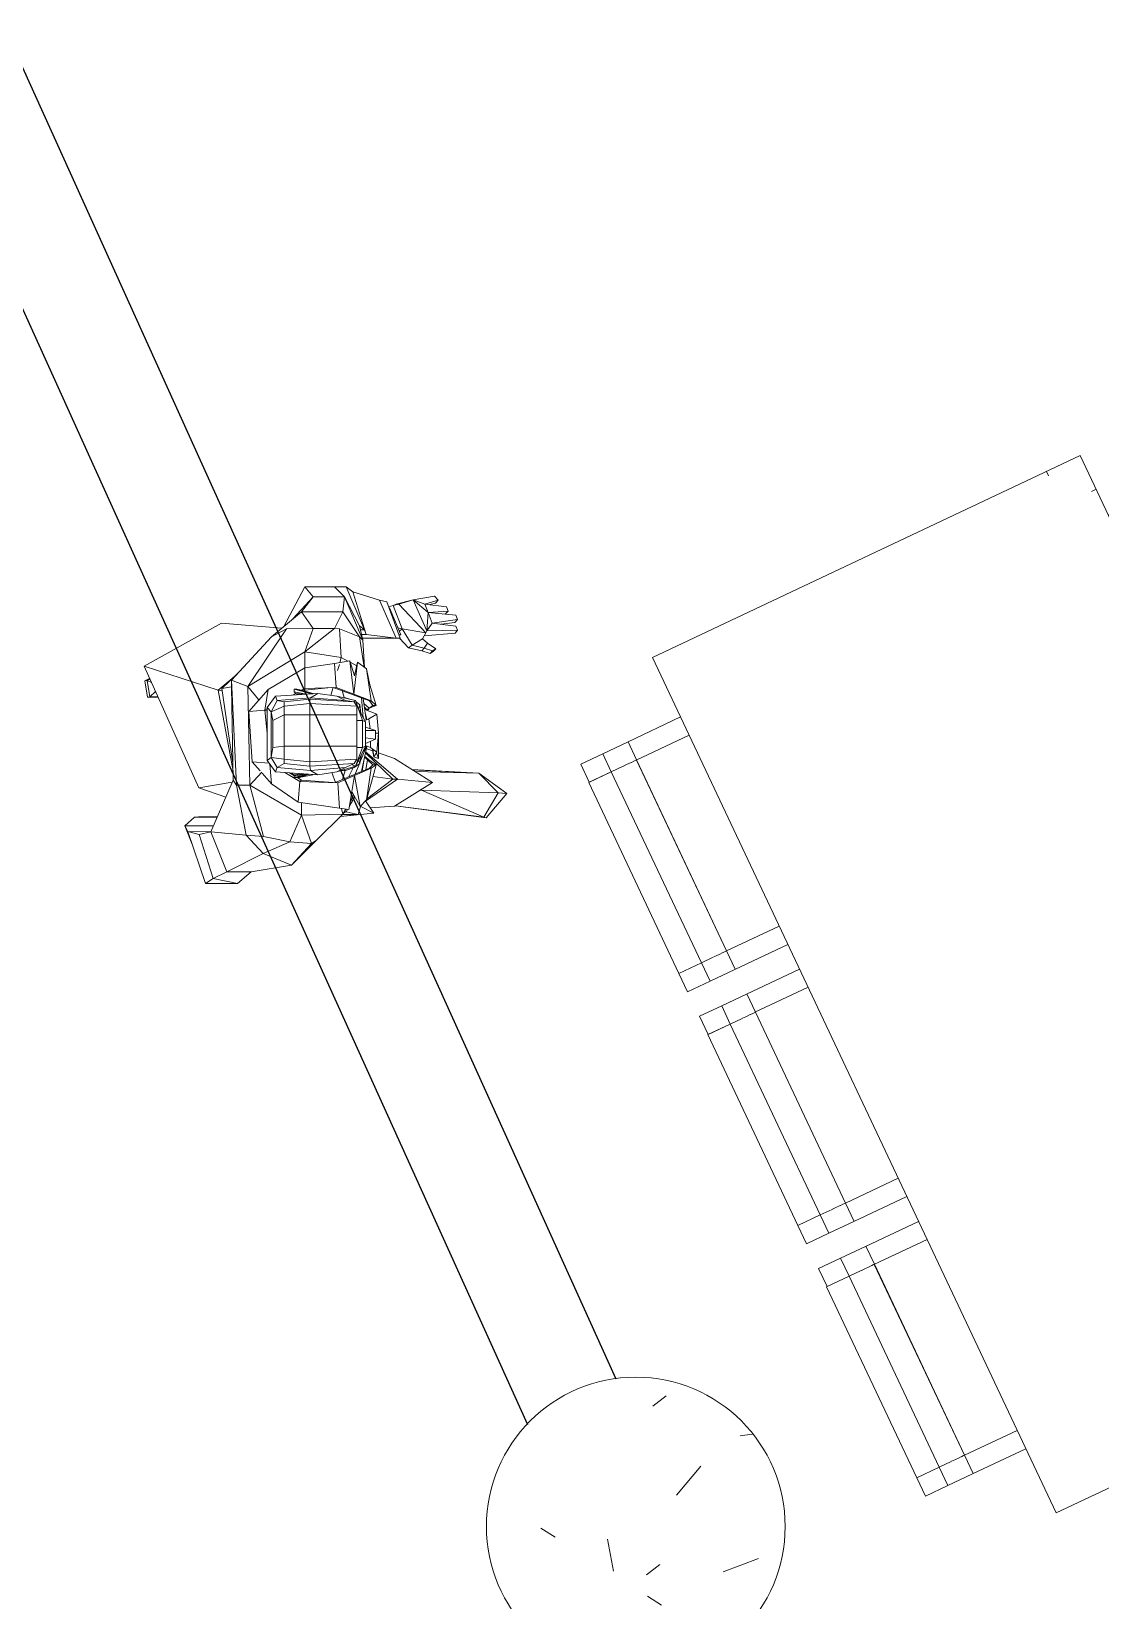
# Model space of a CAD drawing. Header units: metres. Extents: x -217 to -108, y -304 to -188.
# Drawn here: x -146.118 to -143.97, y -253.895 to -250.743 of the extents above; entities that cross this region are included whole.
import ezdxf

# ---------------------------------------------------------------- set-up
doc = ezdxf.new("R2010")
doc.units = ezdxf.units.M
for name, color, linetype, lineweight in [('A-FLOR', 192, 'Continuous', 9), ('A-WALL', 113, 'Continuous', 9), ('G-IMPT', 8, 'Continuous', 9), ('I-FURN', 30, 'Continuous', 9), ('L-SITE', 91, 'Continuous', 9), ('S-COLS', 52, 'Continuous', 9)]:
    doc.layers.add(name, color=color, linetype=linetype, lineweight=lineweight)

# ---------------------------------------------------------------- blocks, each defined once
blk = doc.blocks.new('dining_table_and_chairs_5978 - dining_table_and_chairs_5978-V7-Nivel 3')
at = {"layer": 'I-FURN'}
for p, q in [((0.1324, 0.6342), (0.1324, 0.6832)), ((0.1324, 0.6832), (0.1726, 0.6832)), ((0.1726, 0.6342), (0.1726, 0.6842)), ((0.1726, 0.6842), (0.5966, 0.6842)), ((0.1726, 0.6832), (0.1726, 0.6342)), ((0.5966, 0.6842), (0.5966, 0.6342)), ((0.5966, 0.6342), (0.5966, 0.6842)), ((0.5966, 0.6842), (0.6374, 0.6842)), ((0.5966, 0.6342), (0.5966, 0.6842)), ((0.5966, 0.6842), (0.6374, 0.6842)), ((0.6374, 0.6842), (0.6374, 0.6342)), ((0.6374, 0.6842), (0.6374, 0.6342)), ((0.6924, 0.6342), (0.6924, 0.6832)), ((0.6924, 0.6832), (0.7326, 0.6832)), ((0.7326, 0.6342), (0.7326, 0.6842)), ((0.7326, 0.6842), (1.1566, 0.6842)), ((0.7326, 0.6832), (0.7326, 0.6342)), ((1.1566, 0.6842), (1.1566, 0.6342)), ((1.1566, 0.6342), (1.1566, 0.6842)), ((1.1566, 0.6842), (1.1974, 0.6842)), ((1.1566, 0.6342), (1.1566, 0.6842)), ((1.1566, 0.6842), (1.1974, 0.6842)), ((1.1974, 0.6842), (1.1974, 0.6342)), ((1.1974, 0.6842), (1.1974, 0.6342)), ((1.2524, 0.6342), (1.2524, 0.6832)), ((1.2524, 0.6832), (1.2926, 0.6832)), ((1.2926, 0.6342), (1.2926, 0.6842)), ((1.2926, 0.6842), (1.7166, 0.6842)), ((1.2926, 0.6832), (1.2926, 0.6342)), ((1.7166, 0.6842), (1.7166, 0.6342)), ((1.7166, 0.6342), (1.7166, 0.6842)), ((1.7166, 0.6842), (1.7574, 0.6842)), ((1.7166, 0.6342), (1.7166, 0.6842)), ((1.7166, 0.6842), (1.7574, 0.6842)), ((1.7574, 0.6842), (1.7574, 0.6342)), ((1.7574, 0.6842), (1.7574, 0.6342)), ((0.1324, 0.5791), (0.1324, 0.6342)), ((0.1324, 0.6342), (0.1726, 0.6342)), ((0.1726, 0.6079), (0.1726, 0.6342)), ((0.1726, 0.6342), (0.5966, 0.6342)), ((0.5966, 0.6342), (0.5966, 0.6079)), ((0.5966, 0.6342), (0.6374, 0.6342)), ((0.5966, 0.6342), (0.6374, 0.6342)), ((0.6374, 0.6342), (0.6374, 0.5791)), ((0.6374, 0.6342), (0.6374, 0.5791)), ((0.6924, 0.5791), (0.6924, 0.6342)), ((0.6924, 0.6342), (0.7326, 0.6342)), ((0.7326, 0.6079), (0.7326, 0.6342)), ((0.7326, 0.6342), (1.1566, 0.6342)), ((1.1566, 0.6342), (1.1566, 0.6079)), ((1.1566, 0.6342), (1.1974, 0.6342)), ((1.1566, 0.6342), (1.1974, 0.6342)), ((1.1974, 0.6342), (1.1974, 0.5791)), ((1.1974, 0.6342), (1.1974, 0.5791)), ((1.2524, 0.5791), (1.2524, 0.6342)), ((1.2524, 0.6342), (1.2926, 0.6342)), ((1.2926, 0.6079), (1.2926, 0.6342)), ((1.2926, 0.6342), (1.7166, 0.6342)), ((1.7166, 0.6342), (1.7166, 0.6079)), ((1.7166, 0.6342), (1.7574, 0.6342)), ((1.7166, 0.6342), (1.7574, 0.6342)), ((1.7574, 0.6342), (1.7574, 0.5791)), ((1.7574, 0.6342), (1.7574, 0.5791)), ((0.1726, 0.6068), (0.1726, 0.5996)), ((0.1726, 0.5898), (0.1726, 0.5996)), ((0.5966, 0.5996), (0.5966, 0.6068)), ((0.5966, 0.5996), (0.5966, 0.6068)), ((0.5966, 0.5996), (0.5966, 0.5898)), ((0.7326, 0.6068), (0.7326, 0.5996)), ((0.7326, 0.5898), (0.7326, 0.5996)), ((1.1566, 0.5996), (1.1566, 0.6068)), ((1.1566, 0.5996), (1.1566, 0.6068)), ((1.1566, 0.5996), (1.1566, 0.5898)), ((1.2926, 0.6068), (1.2926, 0.5996)), ((1.2926, 0.5898), (1.2926, 0.5996)), ((1.7166, 0.6003), (1.7166, 0.6068)), ((1.7166, 0.6003), (1.7166, 0.6068)), ((1.7166, 0.6003), (1.7166, 0.5898)), ((0.1324, 0.475), (0.1324, 0.5791)), ((0.1324, 0.578), (0.1726, 0.578)), ((0.1725, 0.5792), (0.1725, 0.475)), ((0.1726, 0.5884), (0.1726, 0.5842)), ((0.1726, 0.5799), (0.1726, 0.5842)), ((0.1726, 0.5791), (0.1726, 0.578)), ((0.1726, 0.5784), (0.1726, 0.578)), ((0.5966, 0.5784), (0.1726, 0.5784)), ((0.1726, 0.578), (0.5966, 0.578)), ((0.5966, 0.5842), (0.5966, 0.5884)), ((0.5966, 0.5842), (0.5966, 0.5884)), ((0.5966, 0.5842), (0.5966, 0.5799)), ((0.5966, 0.578), (0.5966, 0.5791)), ((0.5966, 0.578), (0.5966, 0.5791)), ((0.5966, 0.578), (0.5966, 0.5784)), ((0.5966, 0.475), (0.5966, 0.5784)), ((0.5966, 0.475), (0.5966, 0.5784)), ((0.5966, 0.578), (0.6374, 0.578)), ((0.5966, 0.578), (0.6374, 0.578)), ((0.6374, 0.5791), (0.6374, 0.475)), ((0.6924, 0.475), (0.6924, 0.5791)), ((0.6924, 0.578), (0.7326, 0.578)), ((0.7325, 0.5792), (0.7325, 0.475)), ((0.7326, 0.5884), (0.7326, 0.5842)), ((0.7326, 0.5799), (0.7326, 0.5842)), ((0.7326, 0.5791), (0.7326, 0.578)), ((0.7326, 0.5784), (0.7326, 0.578)), ((1.1566, 0.5784), (0.7326, 0.5784)), ((0.7326, 0.578), (1.1566, 0.578)), ((1.1566, 0.5842), (1.1566, 0.5884)), ((1.1566, 0.5842), (1.1566, 0.5884)), ((1.1566, 0.5842), (1.1566, 0.5799)), ((1.1566, 0.578), (1.1566, 0.5791)), ((1.1566, 0.578), (1.1566, 0.5791)), ((1.1566, 0.578), (1.1566, 0.5784)), ((1.1566, 0.475), (1.1566, 0.5784)), ((1.1566, 0.475), (1.1566, 0.5784)), ((1.1566, 0.578), (1.1974, 0.578)), ((1.1566, 0.578), (1.1974, 0.578)), ((1.1974, 0.5791), (1.1974, 0.475)), ((1.2524, 0.475), (1.2524, 0.5791)), ((1.2524, 0.578), (1.2926, 0.578)), ((1.2925, 0.5792), (1.2925, 0.475)), ((1.2926, 0.5884), (1.2926, 0.5842)), ((1.2926, 0.5799), (1.2926, 0.5842)), ((1.2926, 0.5791), (1.2926, 0.578)), ((1.2926, 0.5784), (1.2926, 0.578)), ((1.7166, 0.5784), (1.2926, 0.5784)), ((1.2926, 0.578), (1.7166, 0.578)), ((1.7166, 0.5842), (1.7166, 0.5884)), ((1.7166, 0.5842), (1.7166, 0.5884)), ((1.7166, 0.5842), (1.7166, 0.5799)), ((1.7166, 0.578), (1.7166, 0.5791)), ((1.7166, 0.578), (1.7166, 0.5791)), ((1.7166, 0.578), (1.7166, 0.5784)), ((1.7166, 0.475), (1.7166, 0.5784)), ((1.7166, 0.475), (1.7166, 0.5784)), ((1.7166, 0.578), (1.7574, 0.578)), ((1.7166, 0.578), (1.7574, 0.578)), ((1.7574, 0.5791), (1.7574, 0.475)), ((1.9, 0.475), (0, 0.475)), ((0, 0.475), (0, -0.475)), ((0.075, 0.475), (0.075, 0.465)), ((1.9, 0), (1.9, 0.475)), ((0, 0.4), (0.01, 0.4)), ((1.9, -0.475), (1.9, 0)), ((0, -0.475), (1.9, -0.475)), ((0.1324, -0.593), (0.1324, -0.475)), ((0.1725, -0.475), (0.1725, -0.593)), ((0.5966, -0.5922), (0.5966, -0.475)), ((0.5966, -0.5922), (0.5966, -0.475)), ((0.6374, -0.475), (0.6374, -0.593)), ((0.6924, -0.593), (0.6924, -0.475)), ((0.7325, -0.475), (0.7325, -0.593)), ((1.1566, -0.5922), (1.1566, -0.475)), ((1.1566, -0.5922), (1.1566, -0.475)), ((1.1974, -0.475), (1.1974, -0.593)), ((1.2524, -0.593), (1.2524, -0.475)), ((1.2925, -0.475), (1.2925, -0.593)), ((1.7166, -0.5922), (1.7166, -0.475)), ((1.7166, -0.5922), (1.7166, -0.475)), ((1.7574, -0.475), (1.7574, -0.593)), ((0.1726, -0.5918), (0.1324, -0.5918)), ((0.1324, -0.648), (0.1324, -0.593)), ((0.5966, -0.5918), (0.1726, -0.5918)), ((0.1726, -0.5918), (0.1726, -0.5922)), ((0.1726, -0.5918), (0.1726, -0.593)), ((0.1726, -0.5922), (0.5966, -0.5922)), ((0.1726, -0.598), (0.1726, -0.5937)), ((0.1726, -0.598), (0.1726, -0.6033)), ((0.5966, -0.5922), (0.5966, -0.5918)), ((0.6374, -0.5918), (0.5966, -0.5918)), ((0.5966, -0.593), (0.5966, -0.5918)), ((0.6374, -0.5918), (0.5966, -0.5918)), ((0.5966, -0.593), (0.5966, -0.5918)), ((0.5966, -0.5937), (0.5966, -0.598)), ((0.5966, -0.6033), (0.5966, -0.598)), ((0.5966, -0.6033), (0.5966, -0.598)), ((0.6374, -0.593), (0.6374, -0.648)), ((0.6374, -0.593), (0.6374, -0.648)), ((0.7326, -0.5918), (0.6924, -0.5918)), ((0.6924, -0.648), (0.6924, -0.593)), ((1.1566, -0.5918), (0.7326, -0.5918)), ((0.7326, -0.5918), (0.7326, -0.5922)), ((0.7326, -0.5918), (0.7326, -0.593)), ((0.7326, -0.5922), (1.1566, -0.5922)), ((0.7326, -0.598), (0.7326, -0.5937)), ((0.7326, -0.598), (0.7326, -0.6033)), ((1.1566, -0.5922), (1.1566, -0.5918)), ((1.1974, -0.5918), (1.1566, -0.5918)), ((1.1566, -0.593), (1.1566, -0.5918)), ((1.1974, -0.5918), (1.1566, -0.5918)), ((1.1566, -0.593), (1.1566, -0.5918)), ((1.1566, -0.5937), (1.1566, -0.598)), ((1.1566, -0.6033), (1.1566, -0.598)), ((1.1566, -0.6033), (1.1566, -0.598)), ((1.1974, -0.593), (1.1974, -0.648)), ((1.1974, -0.593), (1.1974, -0.648)), ((1.2926, -0.5918), (1.2524, -0.5918)), ((1.2524, -0.648), (1.2524, -0.593)), ((1.7166, -0.5918), (1.2926, -0.5918)), ((1.2926, -0.5918), (1.2926, -0.5922)), ((1.2926, -0.5918), (1.2926, -0.593)), ((1.2926, -0.5922), (1.7166, -0.5922)), ((1.2926, -0.598), (1.2926, -0.5937)), ((1.2926, -0.598), (1.2926, -0.6033)), ((1.7166, -0.5922), (1.7166, -0.5918)), ((1.7574, -0.5918), (1.7166, -0.5918)), ((1.7166, -0.593), (1.7166, -0.5918)), ((1.7574, -0.5918), (1.7166, -0.5918)), ((1.7166, -0.593), (1.7166, -0.5918)), ((1.7166, -0.5937), (1.7166, -0.598)), ((1.7166, -0.6033), (1.7166, -0.598)), ((1.7166, -0.6033), (1.7166, -0.598)), ((1.7574, -0.593), (1.7574, -0.648)), ((1.7574, -0.593), (1.7574, -0.648)), ((0.1726, -0.6141), (0.1726, -0.6036)), ((0.1726, -0.6141), (0.1726, -0.6206)), ((0.1726, -0.648), (0.1726, -0.6217)), ((0.5966, -0.6036), (0.5966, -0.6134)), ((0.5966, -0.6206), (0.5966, -0.6134)), ((0.5966, -0.6206), (0.5966, -0.6134)), ((0.5966, -0.6217), (0.5966, -0.648)), ((0.7326, -0.6134), (0.7326, -0.6036)), ((0.7326, -0.6134), (0.7326, -0.6206)), ((0.7326, -0.648), (0.7326, -0.6217)), ((1.1566, -0.6036), (1.1566, -0.6134)), ((1.1566, -0.6206), (1.1566, -0.6134)), ((1.1566, -0.6206), (1.1566, -0.6134)), ((1.1566, -0.6217), (1.1566, -0.648)), ((1.2926, -0.6134), (1.2926, -0.6036)), ((1.2926, -0.6134), (1.2926, -0.6206)), ((1.2926, -0.648), (1.2926, -0.6217)), ((1.7166, -0.6036), (1.7166, -0.6134)), ((1.7166, -0.6206), (1.7166, -0.6134)), ((1.7166, -0.6206), (1.7166, -0.6134)), ((1.7166, -0.6217), (1.7166, -0.648)), ((0.1324, -0.697), (0.1324, -0.648)), ((0.1726, -0.648), (0.1324, -0.648)), ((0.1726, -0.698), (0.1726, -0.648)), ((0.5966, -0.648), (0.1726, -0.648)), ((0.1726, -0.648), (0.1726, -0.697)), ((0.5966, -0.648), (0.5966, -0.698)), ((0.5966, -0.698), (0.5966, -0.648)), ((0.6374, -0.648), (0.5966, -0.648)), ((0.5966, -0.698), (0.5966, -0.648)), ((0.6374, -0.648), (0.5966, -0.648)), ((0.6374, -0.648), (0.6374, -0.698)), ((0.6374, -0.648), (0.6374, -0.698)), ((0.6924, -0.697), (0.6924, -0.648)), ((0.7326, -0.648), (0.6924, -0.648)), ((0.7326, -0.698), (0.7326, -0.648)), ((1.1566, -0.648), (0.7326, -0.648)), ((0.7326, -0.648), (0.7326, -0.697)), ((1.1566, -0.648), (1.1566, -0.698)), ((1.1566, -0.698), (1.1566, -0.648)), ((1.1974, -0.648), (1.1566, -0.648)), ((1.1566, -0.698), (1.1566, -0.648)), ((1.1974, -0.648), (1.1566, -0.648)), ((1.1974, -0.648), (1.1974, -0.698)), ((1.1974, -0.648), (1.1974, -0.698)), ((1.2524, -0.697), (1.2524, -0.648)), ((1.2926, -0.648), (1.2524, -0.648)), ((1.2926, -0.698), (1.2926, -0.648)), ((1.7166, -0.648), (1.2926, -0.648)), ((1.2926, -0.648), (1.2926, -0.697)), ((1.7166, -0.648), (1.7166, -0.698)), ((1.7166, -0.698), (1.7166, -0.648)), ((1.7574, -0.648), (1.7166, -0.648)), ((1.7166, -0.698), (1.7166, -0.648)), ((1.7574, -0.648), (1.7166, -0.648)), ((1.7574, -0.648), (1.7574, -0.698)), ((1.7574, -0.648), (1.7574, -0.698)), ((0.1726, -0.697), (0.1324, -0.697)), ((0.5966, -0.698), (0.1726, -0.698)), ((0.6374, -0.698), (0.5966, -0.698)), ((0.6374, -0.698), (0.5966, -0.698)), ((0.7326, -0.697), (0.6924, -0.697)), ((1.1566, -0.698), (0.7326, -0.698)), ((1.1974, -0.698), (1.1566, -0.698)), ((1.1974, -0.698), (1.1566, -0.698)), ((1.2926, -0.697), (1.2524, -0.697)), ((1.7166, -0.698), (1.2926, -0.698)), ((1.7574, -0.698), (1.7166, -0.698)), ((1.7574, -0.698), (1.7166, -0.698))]:
    blk.add_line(p, q, dxfattribs=at)
blk = doc.blocks.new('Man02 - 02ZMAN02_dwg-560476-Nivel 3')
at = {"layer": 'G-IMPT'}
for p, q in [((0.2788, 0.3133), (0.3207, 0.3927)), ((0.3207, 0.3927), (0.3809, 0.3927)), ((0.3207, 0.3927), (0.3374, 0.3725)), ((0.4043, 0.3927), (0.3809, 0.3927)), ((0.3809, 0.3927), (0.401, 0.3725)), ((0.4411, 0.3063), (0.4043, 0.3927)), ((0.4177, 0.3826), (0.4043, 0.3927)), ((0.4712, 0.3659), (0.4177, 0.3826)), ((0.4445, 0.2969), (0.4177, 0.3826)), ((0.2968, 0.3284), (0.3374, 0.3725)), ((0.3374, 0.3725), (0.314, 0.3428)), ((0.401, 0.3725), (0.3374, 0.3725)), ((0.401, 0.3725), (0.3976, 0.3428)), ((0.4311, 0.3145), (0.401, 0.3725)), ((0.4378, 0.2856), (0.401, 0.3725)), ((0.4856, 0.3626), (0.4712, 0.3659)), ((0.5045, 0.2898), (0.4712, 0.3659)), ((0.5122, 0.2898), (0.4856, 0.3626)), ((0.4985, 0.3554), (0.4892, 0.3527)), ((0.4899, 0.3506), (0.4913, 0.3505)), ((0.4913, 0.3505), (0.5136, 0.2963)), ((0.5043, 0.3578), (0.4985, 0.3554)), ((0.5098, 0.3576), (0.4985, 0.3554)), ((0.5166, 0.3081), (0.4985, 0.3554)), ((0.5043, 0.3578), (0.5384, 0.3668)), ((0.5043, 0.3578), (0.5098, 0.3576)), ((0.5384, 0.3668), (0.5098, 0.3576)), ((0.564, 0.3001), (0.5098, 0.3576)), ((0.5384, 0.3668), (0.5812, 0.3742)), ((0.5664, 0.3044), (0.5384, 0.3668)), ((0.5687, 0.341), (0.5384, 0.3668)), ((0.5384, 0.3668), (0.5621, 0.3582)), ((0.5621, 0.3582), (0.5886, 0.3656)), ((0.5621, 0.3582), (0.6057, 0.3527)), ((0.5687, 0.341), (0.5621, 0.3582)), ((0.572, 0.3569), (0.5834, 0.3601)), ((0.5886, 0.3656), (0.5812, 0.3742)), ((0.5834, 0.3601), (0.5886, 0.3656)), ((0.609, 0.3441), (0.6057, 0.3527)), ((0.1536, 0.3196), (-0.0018, 0.2331)), ((0.2742, 0.3094), (0.1536, 0.3196)), ((0.2538, 0.2923), (0.314, 0.3428)), ((0.3374, 0.3087), (0.314, 0.3428)), ((0.3976, 0.3428), (0.314, 0.3428)), ((0.3809, 0.3087), (0.3976, 0.3428)), ((0.4311, 0.2923), (0.3976, 0.3428)), ((0.5664, 0.3044), (0.5687, 0.341)), ((0.5664, 0.3044), (0.5769, 0.3194)), ((0.5687, 0.341), (0.609, 0.3441)), ((0.5687, 0.341), (0.6245, 0.3355)), ((0.5687, 0.341), (0.5769, 0.3194)), ((0.5769, 0.3194), (0.6278, 0.3269)), ((0.5769, 0.3194), (0.6246, 0.314)), ((0.595, 0.3174), (0.6226, 0.3214)), ((0.5975, 0.3381), (0.6038, 0.3386)), ((0.6038, 0.3386), (0.609, 0.3441)), ((0.6226, 0.3214), (0.6278, 0.3269)), ((0.6278, 0.3269), (0.6245, 0.3355)), ((0.1736, 0.2053), (0.2538, 0.2923)), ((0.2068, 0.1924), (0.2839, 0.3084)), ((0.2538, 0.2923), (0.2839, 0.3084)), ((0.2839, 0.3084), (0.3374, 0.3087)), ((0.3207, 0.2622), (0.3374, 0.3087)), ((0.3207, 0.2622), (0.3809, 0.3087)), ((0.3374, 0.3087), (0.3809, 0.3087)), ((0.3809, 0.3087), (0.3909, 0.3084)), ((0.3943, 0.2507), (0.3909, 0.3084)), ((0.4311, 0.2923), (0.3909, 0.3084)), ((0.4378, 0.2856), (0.4311, 0.3145)), ((0.4411, 0.3063), (0.4311, 0.3145)), ((0.4403, 0.2312), (0.4311, 0.2923)), ((0.4378, 0.2856), (0.4311, 0.2923)), ((0.4411, 0.3063), (0.433, 0.3062)), ((0.4351, 0.2969), (0.4445, 0.2969)), ((0.5045, 0.2898), (0.4368, 0.2897)), ((0.4408, 0.2307), (0.4378, 0.2856)), ((0.4445, 0.2969), (0.4411, 0.3063)), ((0.5045, 0.2898), (0.4445, 0.2969)), ((0.5122, 0.2898), (0.5045, 0.2898)), ((0.5166, 0.3081), (0.5079, 0.3102)), ((0.5098, 0.2963), (0.5136, 0.2963)), ((0.5108, 0.303), (0.5166, 0.3081)), ((0.5109, 0.2898), (0.529, 0.27)), ((0.5363, 0.2755), (0.5166, 0.3081)), ((0.5166, 0.3081), (0.564, 0.3001)), ((0.5572, 0.2882), (0.5363, 0.2755)), ((0.5572, 0.2882), (0.564, 0.3001)), ((0.5672, 0.2798), (0.5572, 0.2882)), ((0.5606, 0.2941), (0.6227, 0.2999)), ((0.564, 0.3001), (0.5664, 0.3044)), ((0.5664, 0.3044), (0.6279, 0.3054)), ((0.6227, 0.2999), (0.6279, 0.3054)), ((0.6279, 0.3054), (0.6246, 0.314)), ((0.2068, 0.1924), (0.3207, 0.2622)), ((0.3207, 0.2299), (0.3207, 0.2622)), ((0.3943, 0.2507), (0.3207, 0.2622)), ((0.529, 0.27), (0.5363, 0.2755)), ((0.529, 0.27), (0.5558, 0.2643)), ((0.561, 0.2698), (0.5363, 0.2755)), ((0.5558, 0.2643), (0.561, 0.2698)), ((0.5558, 0.2643), (0.5725, 0.2586)), ((0.5672, 0.2798), (0.561, 0.2698)), ((0.561, 0.2698), (0.5776, 0.2641)), ((0.5672, 0.2798), (0.5841, 0.2684)), ((0.5725, 0.2586), (0.5776, 0.2641)), ((0.5725, 0.2586), (0.5789, 0.2629)), ((0.5776, 0.2641), (0.5841, 0.2684)), ((0.5789, 0.2629), (0.5841, 0.2684)), ((-0.0018, 0.2331), (0.1078, -0.0108)), ((0.1472, 0.1853), (-0.0018, 0.2331)), ((0.3207, 0.2299), (0.2471, 0.1867)), ((0.3807, 0.2386), (0.3207, 0.2299)), ((0.3207, 0.2299), (0.3207, 0.1885)), ((0.4112, 0.2443), (0.3807, 0.2386)), ((0.3807, 0.2386), (0.3839, 0.1908)), ((0.3869, 0.2245), (0.3903, 0.2364)), ((0.3915, 0.2406), (0.3943, 0.2507)), ((0.3943, 0.2507), (0.4074, 0.2436)), ((0.4207, 0.2141), (0.4112, 0.2443)), ((0.4191, 0.1774), (0.4112, 0.2443)), ((0.4122, 0.2411), (0.4254, 0.2339)), ((0.4271, 0.2411), (0.4191, 0.1774)), ((0.4271, 0.2411), (0.4207, 0.2141)), ((0.4271, 0.2411), (0.4448, 0.2277)), ((0.4448, 0.2277), (0.4515, 0.196)), ((0.4448, 0.2277), (0.4543, 0.164)), ((0.0091, 0.2088), (-0.0008, 0.2039)), ((0.0039, 0.2047), (-0.0008, 0.2039)), ((-0.0008, 0.2039), (0.0048, 0.1709)), ((0.0097, 0.2077), (0.0039, 0.2047)), ((0.0039, 0.2047), (0.0129, 0.2004)), ((0.0039, 0.2047), (0.0095, 0.1717)), ((0.1749, 0.2084), (0.1472, 0.1853)), ((0.1867, 0.2195), (0.1539, 0.1886)), ((0.1738, 0.192), (0.1539, 0.1886)), ((0.1835, -0.0054), (0.1736, 0.2053)), ((0.1736, 0.2053), (0.2068, 0.1924)), ((0.1738, 0.192), (0.1736, 0.2051)), ((0.1771, 0.0046), (0.1738, 0.192)), ((0.2278, 0.1661), (0.2068, 0.1924)), ((0.2103, -0.0054), (0.2068, 0.1924)), ((0.3839, 0.1908), (0.3207, 0.1885)), ((0.3736, 0.1905), (0.3207, 0.1853)), ((0.378, 0.1906), (0.3731, 0.1748)), ((0.4511, 0.164), (0.3781, 0.1906)), ((0.4191, 0.1774), (0.3839, 0.1908)), ((0.4543, 0.164), (0.3839, 0.1908)), ((0.4642, 0.1546), (0.4515, 0.196)), ((0.0095, 0.1717), (0.0048, 0.1709)), ((0.0263, 0.1706), (0.0048, 0.1709)), ((0.0208, 0.1828), (0.0095, 0.1717)), ((0.0095, 0.1717), (0.0256, 0.1723)), ((0.026, 0.1714), (0.0095, 0.1717)), ((0.1546, 0.1839), (0.1472, 0.1853)), ((0.1768, 0.0223), (0.1472, 0.1853)), ((0.1539, 0.1886), (0.1765, 0.0385)), ((0.2088, 0.1421), (0.2471, 0.1867)), ((0.2407, 0.1453), (0.2471, 0.1867)), ((0.2622, 0.173), (0.245, 0.1501)), ((0.2651, 0.1644), (0.2536, 0.1415)), ((0.3468, 0.1787), (0.2622, 0.173)), ((0.2651, 0.1644), (0.2622, 0.173)), ((0.3325, 0.1701), (0.2651, 0.1644)), ((0.2794, 0.1615), (0.2651, 0.1644)), ((0.331, 0.1673), (0.2794, 0.1615)), ((0.2794, 0.1529), (0.2794, 0.1615)), ((0.2794, 0.1529), (0.331, 0.1587)), ((0.2963, 0.1753), (0.3026, 0.1787)), ((0.2995, 0.1816), (0.2995, 0.1873)), ((0.2995, 0.1873), (0.3348, 0.1779)), ((0.2995, 0.1873), (0.3052, 0.1873)), ((0.3024, 0.1787), (0.2995, 0.1816)), ((0.3244, 0.1772), (0.2995, 0.1816)), ((0.3088, 0.1762), (0.3024, 0.1787)), ((0.3024, 0.1787), (0.318, 0.1768)), ((0.3068, 0.177), (0.3046, 0.1759)), ((0.3052, 0.1873), (0.3167, 0.1845)), ((0.3356, 0.178), (0.3052, 0.1873)), ((0.3144, 0.1851), (0.3207, 0.1885)), ((0.3167, 0.1845), (0.3368, 0.1787)), ((0.3207, 0.1853), (0.3184, 0.1839)), ((0.3207, 0.1885), (0.321, 0.1885)), ((0.3207, 0.1885), (0.3207, 0.1853)), ((0.331, 0.1673), (0.3325, 0.1701)), ((0.331, 0.1587), (0.331, 0.1673)), ((0.331, 0.1673), (0.4199, 0.1615)), ((0.331, 0.1357), (0.331, 0.1587)), ((0.331, 0.1587), (0.4257, 0.1529)), ((0.3325, 0.1701), (0.3468, 0.1787)), ((0.3325, 0.1701), (0.4027, 0.1644)), ((0.338, 0.1781), (0.3368, 0.1787)), ((0.3468, 0.1787), (0.3855, 0.173)), ((0.3855, 0.173), (0.3468, 0.1787)), ((0.3855, 0.173), (0.4027, 0.1644)), ((0.3855, 0.173), (0.4228, 0.1644)), ((0.3855, 0.173), (0.4027, 0.1644)), ((0.3958, 0.1842), (0.4, 0.1703)), ((0.3965, 0.1705), (0.4027, 0.1701)), ((0.3979, 0.1701), (0.4027, 0.1701)), ((0.4027, 0.1701), (0.4135, 0.1666)), ((0.4027, 0.1644), (0.4199, 0.1615)), ((0.4228, 0.1644), (0.4184, 0.1618)), ((0.4191, 0.1774), (0.4543, 0.164)), ((0.4257, 0.1529), (0.4199, 0.1615)), ((0.4371, 0.1243), (0.4228, 0.1644)), ((0.4238, 0.1615), (0.4314, 0.1558)), ((0.4384, 0.1297), (0.435, 0.1699)), ((0.4444, 0.1255), (0.4382, 0.1687)), ((0.45, 0.1487), (0.4396, 0.1587)), ((0.4578, 0.1546), (0.4511, 0.164)), ((0.4543, 0.164), (0.4511, 0.164)), ((0.4543, 0.164), (0.4642, 0.1546)), ((0.2088, 0.1421), (0.2407, 0.1453)), ((0.2155, 0.0414), (0.2088, 0.1421)), ((0.2407, 0.1453), (0.245, 0.1476)), ((0.245, 0.0987), (0.2407, 0.1453)), ((0.2407, 0.1453), (0.245, 0.1431)), ((0.245, 0.1501), (0.245, 0.044)), ((0.2536, 0.1415), (0.245, 0.1501)), ((0.2794, 0.1529), (0.2536, 0.1415)), ((0.2536, 0.1415), (0.2536, 0.0497)), ((0.2536, 0.1415), (0.2565, 0.1243)), ((0.2794, 0.1357), (0.2565, 0.1243)), ((0.2794, 0.1357), (0.2794, 0.1529)), ((0.2794, 0.0726), (0.2794, 0.1357)), ((0.331, 0.1357), (0.2794, 0.1357)), ((0.331, 0.0726), (0.331, 0.1357)), ((0.331, 0.1357), (0.4257, 0.1357)), ((0.4257, 0.1357), (0.4257, 0.1529)), ((0.4257, 0.0726), (0.4257, 0.1357)), ((0.4314, 0.1558), (0.4287, 0.1478)), ((0.4289, 0.1474), (0.4429, 0.1214)), ((0.4314, 0.1558), (0.4337, 0.1384)), ((0.4426, 0.1488), (0.4408, 0.1507)), ((0.4412, 0.1475), (0.4435, 0.1497)), ((0.4413, 0.1244), (0.4499, 0.1274)), ((0.4658, 0.137), (0.4414, 0.1461)), ((0.4426, 0.1378), (0.4458, 0.126)), ((0.4457, 0.1455), (0.4429, 0.1485)), ((0.4442, 0.1273), (0.4445, 0.1255)), ((0.45, 0.1487), (0.4457, 0.1455)), ((0.4479, 0.1455), (0.4457, 0.1455)), ((0.4505, 0.1487), (0.4479, 0.1455)), ((0.4499, 0.1274), (0.4658, 0.137)), ((0.4499, 0.1274), (0.4521, 0.1078)), ((0.45, 0.1487), (0.4578, 0.1546)), ((0.4505, 0.1487), (0.4642, 0.1546)), ((0.4642, 0.1546), (0.4578, 0.1546)), ((0.469, 0.0988), (0.4658, 0.137)), ((0.2565, 0.0698), (0.2565, 0.1243)), ((0.4371, 0.1243), (0.4257, 0.1243)), ((0.4371, 0.0698), (0.4371, 0.1243)), ((0.4371, 0.1243), (0.4429, 0.1214)), ((0.4429, 0.0726), (0.4429, 0.1214)), ((0.4429, 0.1109), (0.4629, 0.1042)), ((0.4429, 0.1042), (0.4629, 0.1042)), ((0.4629, 0.1042), (0.4629, 0.087)), ((0.4629, 0.0988), (0.469, 0.0988)), ((0.469, 0.0988), (0.4658, 0.0605)), ((0.469, 0.0988), (0.469, 0.0478)), ((0.2536, 0.0497), (0.2565, 0.0698)), ((0.2794, 0.0726), (0.2565, 0.0698)), ((0.2794, 0.0468), (0.2794, 0.0726)), ((0.331, 0.0726), (0.2794, 0.0726)), ((0.331, 0.0411), (0.331, 0.0726)), ((0.331, 0.0726), (0.4257, 0.0726)), ((0.4228, 0.0325), (0.4426, 0.0721)), ((0.4228, 0.0325), (0.4371, 0.0698)), ((0.4257, 0.0468), (0.4257, 0.0726)), ((0.4371, 0.0698), (0.4257, 0.0698)), ((0.442, 0.0662), (0.4317, 0.0401)), ((0.4348, 0.0217), (0.4454, 0.0721)), ((0.4371, 0.0698), (0.4429, 0.0726)), ((0.4429, 0.0669), (0.4379, 0.0628)), ((0.4429, 0.0669), (0.4407, 0.0683)), ((0.4429, 0.0892), (0.4629, 0.087)), ((0.4429, 0.0781), (0.4629, 0.087)), ((0.4531, 0.0701), (0.4429, 0.0742)), ((0.4448, 0.0734), (0.4429, 0.0684)), ((0.4429, 0.0721), (0.4429, 0.0669)), ((0.457, 0.0634), (0.4445, 0.0678)), ((0.4531, 0.0826), (0.4531, 0.0701)), ((0.4658, 0.0605), (0.4531, 0.0701)), ((0.4561, 0.0678), (0.4594, 0.051)), ((0.4573, 0.0669), (0.4594, 0.051)), ((0.2312, 0.0232), (0.2155, 0.0414)), ((0.2492, 0.0384), (0.2155, 0.0414)), ((0.2536, 0.0497), (0.245, 0.044)), ((0.2622, 0.021), (0.245, 0.044)), ((0.2538, -0.0032), (0.2507, 0.0363)), ((0.2651, 0.0296), (0.2536, 0.0497)), ((0.2794, 0.0468), (0.2536, 0.0497)), ((0.2651, 0.0296), (0.2794, 0.0382)), ((0.2794, 0.0382), (0.2794, 0.0468)), ((0.331, 0.0411), (0.2794, 0.0468)), ((0.2794, 0.0382), (0.331, 0.0325)), ((0.331, 0.0411), (0.4257, 0.0468)), ((0.331, 0.0325), (0.331, 0.0411)), ((0.331, 0.0325), (0.4199, 0.0382)), ((0.3325, 0.0239), (0.331, 0.0325)), ((0.3855, 0.021), (0.4228, 0.0325)), ((0.4027, 0.0296), (0.4199, 0.0382)), ((0.4228, 0.0325), (0.4148, 0.0357)), ((0.4199, 0.0382), (0.4257, 0.0468)), ((0.4199, 0.0296), (0.4314, 0.0382)), ((0.4199, 0.0296), (0.4211, 0.032)), ((0.4308, 0.0378), (0.4224, 0.0165)), ((0.4314, 0.0382), (0.4291, 0.0451)), ((0.4314, 0.0382), (0.4339, 0.0548)), ((0.4393, 0.0434), (0.4364, 0.0224)), ((0.4472, 0.0452), (0.441, 0.0511)), ((0.4427, 0.0515), (0.4411, 0.0515)), ((0.4977, 0.0064), (0.4427, 0.0592)), ((0.4495, 0.0452), (0.4427, 0.0515)), ((0.5072, 0.0064), (0.4431, 0.0613)), ((0.4472, 0.0452), (0.4438, 0.0255)), ((0.4495, 0.0452), (0.4472, 0.0452)), ((0.4472, 0.0452), (0.4578, 0.0351)), ((0.4495, 0.0452), (0.4642, 0.0351)), ((0.4578, 0.0351), (0.4511, 0.0286)), ((0.4543, 0.0286), (0.4642, 0.0351)), ((0.4642, 0.0351), (0.4547, 0.0001)), ((0.4642, 0.0351), (0.4578, 0.0351)), ((0.4594, 0.051), (0.4658, 0.0605)), ((0.469, 0.0478), (0.4594, 0.051)), ((0.4648, 0.059), (0.469, 0.0478)), ((0.5009, 0.0478), (0.469, 0.0591)), ((0.5773, 0), (0.5009, 0.0478)), ((0.1753, 0.0004), (0.1078, -0.0108)), ((0.132, -0.0991), (0.1771, 0.0046)), ((0.1835, -0.0054), (0.1771, 0.0046)), ((0.2347, 0.0208), (0.2103, -0.0054)), ((0.2538, -0.0032), (0.2354, 0.0182)), ((0.2622, 0.021), (0.2651, 0.0296)), ((0.3468, 0.0153), (0.2622, 0.021)), ((0.3325, 0.0239), (0.2651, 0.0296)), ((0.3108, 0.0014), (0.2808, 0.0198)), ((0.2902, 0.0191), (0.3001, 0.0131)), ((0.3016, 0.0145), (0.2945, 0.0188)), ((0.3244, 0.0168), (0.2995, 0.0124)), ((0.3262, 0.0167), (0.2995, 0.0096)), ((0.2995, 0.0124), (0.3024, 0.0153)), ((0.2995, 0.0096), (0.2995, 0.0124)), ((0.3052, 0.0096), (0.2995, 0.0096)), ((0.3024, 0.0153), (0.3136, 0.0175)), ((0.318, 0.0172), (0.3024, 0.0153)), ((0.3052, 0.0096), (0.328, 0.0166)), ((0.3167, 0.0124), (0.3052, 0.0096)), ((0.3057, 0.0097), (0.314, 0.0046)), ((0.3076, -0.04), (0.3108, 0.0014)), ((0.3097, 0.0096), (0.3082, 0.0105)), ((0.3097, 0.0096), (0.3405, 0.0157)), ((0.3097, 0.0072), (0.3097, 0.0096)), ((0.3108, 0.0014), (0.314, 0.0046)), ((0.3873, -0.001), (0.3108, 0.0014)), ((0.3873, -0.001), (0.314, 0.0046)), ((0.3167, 0.0124), (0.3306, 0.0164)), ((0.3325, 0.0239), (0.4027, 0.0296)), ((0.3468, 0.0153), (0.3325, 0.0239)), ((0.3468, 0.0153), (0.3855, 0.021)), ((0.3855, 0.021), (0.3468, 0.0153)), ((0.3826, -0.0002), (0.3755, 0.0195)), ((0.4511, 0.0286), (0.3819, -0.0005)), ((0.3855, 0.021), (0.4027, 0.0296)), ((0.3855, 0.021), (0.4027, 0.0296)), ((0.4543, 0.0286), (0.3873, -0.001)), ((0.4208, 0.0138), (0.3873, -0.001)), ((0.3932, 0.0234), (0.4027, 0.0239)), ((0.402, 0.0239), (0.3967, 0.0057)), ((0.4027, 0.0239), (0.3997, 0.0254)), ((0.4027, 0.0239), (0.4199, 0.0296)), ((0.4171, 0.0278), (0.4087, 0.0107)), ((0.4208, 0.0138), (0.4096, -0.0547)), ((0.4208, 0.0138), (0.4543, 0.0286)), ((0.4208, 0.0138), (0.432, -0.0483)), ((0.5072, 0.0064), (0.4426, -0.0375)), ((0.4543, 0.0286), (0.4448, -0.0351)), ((0.4448, -0.0351), (0.4547, 0.0001)), ((0.4977, 0.0064), (0.4452, -0.0335)), ((0.4543, 0.0286), (0.4511, 0.0286)), ((0.4977, 0.0064), (0.4579, 0.0121)), ((0.5072, 0.0064), (0.4977, 0.0064)), ((0.5072, 0.0064), (0.5773, 0)), ((0.5358, 0.0259), (0.6707, 0.0186)), ((0.5367, 0.0254), (0.6707, 0.0186)), ((0.5427, 0.0216), (0.6707, 0.0186)), ((0.6707, 0.0186), (0.7096, -0.0213)), ((0.727, -0.0224), (0.6707, 0.0186)), ((0.1078, -0.0108), (0.1623, -0.0295)), ((0.2029, -0.1058), (0.1835, -0.0054)), ((0.1835, -0.0054), (0.2103, -0.0054)), ((0.2103, -0.0054), (0.2378, -0.109)), ((0.2103, -0.0054), (0.314, -0.0656)), ((0.3076, -0.04), (0.2538, -0.0032)), ((0.3905, -0.0519), (0.3873, -0.001)), ((0.416, -0.0196), (0.4096, -0.0547)), ((0.4213, -0.0291), (0.411, -0.0472)), ((0.4195, -0.0259), (0.4132, -0.0369)), ((0.432, -0.0483), (0.416, -0.0196)), ((0.5009, -0.0478), (0.5773, 0)), ((0.5555, -0.0158), (0.5501, -0.017)), ((0.5555, -0.0158), (0.5501, -0.017)), ((0.553, -0.0152), (0.5555, -0.0158)), ((0.554, -0.0146), (0.5555, -0.0158)), ((0.5555, -0.0158), (0.554, -0.0146)), ((0.7096, -0.0213), (0.5555, -0.0158)), ((0.6808, -0.07), (0.5555, -0.0158)), ((0.7096, -0.0213), (0.6808, -0.07)), ((0.6854, -0.0712), (0.727, -0.0224)), ((0.7096, -0.0213), (0.727, -0.0224)), ((0.3905, -0.0519), (0.3076, -0.04)), ((0.314, -0.0409), (0.314, -0.0656)), ((0.4096, -0.0547), (0.3905, -0.0519)), ((0.3925, -0.0687), (0.4593, -0.0618)), ((0.3946, -0.0525), (0.3976, -0.0637)), ((0.4034, -0.0538), (0.3976, -0.0637)), ((0.3987, -0.0619), (0.4043, -0.0589)), ((0.4008, -0.0582), (0.4043, -0.0589)), ((0.407, -0.0543), (0.4043, -0.0589)), ((0.4043, -0.0589), (0.4284, -0.0645)), ((0.4337, -0.0465), (0.4284, -0.0645)), ((0.432, -0.0483), (0.4448, -0.0351)), ((0.4332, -0.0483), (0.4593, -0.0618)), ((0.4593, -0.0618), (0.4426, -0.0374)), ((0.4518, -0.051), (0.5009, -0.0478)), ((0.6808, -0.07), (0.5034, -0.0472)), ((0.6854, -0.0712), (0.5034, -0.0472)), ((0.0801, -0.087), (0.0996, -0.0699)), ((0.0801, -0.087), (0.0952, -0.1262)), ((0.0856, -0.0985), (0.0801, -0.087)), ((0.0801, -0.087), (0.1373, -0.087)), ((0.0996, -0.0699), (0.1071, -0.069)), ((0.1447, -0.0699), (0.0996, -0.0699)), ((0.1071, -0.069), (0.1451, -0.0692)), ((0.2907, -0.1192), (0.314, -0.0656)), ((0.3976, -0.0637), (0.314, -0.0656)), ((0.314, -0.0656), (0.3343, -0.1225)), ((0.3976, -0.0637), (0.3442, -0.1158)), ((0.4284, -0.0645), (0.393, -0.0683)), ((0.3966, -0.0648), (0.4284, -0.0645)), ((0.6808, -0.07), (0.6854, -0.0712)), ((0.1216, -0.2028), (0.0856, -0.0985)), ((0.1084, -0.1046), (0.0856, -0.0985)), ((0.1318, -0.0991), (0.0856, -0.0985)), ((0.132, -0.0991), (0.1084, -0.1046)), ((0.1371, -0.1928), (0.1084, -0.1046)), ((0.132, -0.0991), (0.2029, -0.1058)), ((0.132, -0.0991), (0.1641, -0.1794)), ((0.2029, -0.1058), (0.2378, -0.109)), ((0.2029, -0.1058), (0.2375, -0.1429)), ((0.2907, -0.1192), (0.2375, -0.1429)), ((0.2378, -0.109), (0.2907, -0.1192)), ((0.2907, -0.1192), (0.3343, -0.1225)), ((0.3442, -0.1158), (0.294, -0.166)), ((0.3343, -0.1225), (0.294, -0.166)), ((0.3343, -0.1225), (0.3442, -0.1158)), ((0.2375, -0.1429), (0.1641, -0.1794)), ((0.294, -0.166), (0.2375, -0.1429)), ((0.1641, -0.1794), (0.1371, -0.1928)), ((0.2129, -0.1794), (0.1641, -0.1794)), ((0.2129, -0.1794), (0.1854, -0.2028)), ((0.2129, -0.1794), (0.294, -0.166)), ((0.1371, -0.1928), (0.1216, -0.2028)), ((0.1854, -0.2028), (0.1216, -0.2028)), ((0.1371, -0.1928), (0.1854, -0.2028))]:
    blk.add_line(p, q, dxfattribs=at)
blk = doc.blocks.new('Man02 - Man02-560744-Nivel 3')
blk.add_blockref('Man02 - 02ZMAN02_dwg-560476-Nivel 3', (0, 0))
blk = doc.blocks.new('M_Hormigón-Redondo-Pilar - 600 mm-V44-Nivel 3')
at = {"layer": 'S-COLS'}
h = blk.add_hatch(dxfattribs=at)
h.set_pattern_fill('FP_4', color=256, style=0, pattern_type=2)
h.set_pattern_definition([(50, (144.904, 253.746), (0.7288314, -0.0632911), [0.076, -0.838]), (355, (144.904, 253.746), (-0.1409327, 0.764191), [0.061, -0.671]), (100.451, (144.964, 253.741), (0.5877327, 0.700228), [0.065, -0.712]), (46.184, (144.904, 253.949), (1.0841735, -0.1685523), [0.114, -1.257]), (96.636, (144.994, 253.935), (0.9500268, 0.989415), [0.097, -1.069]), (351.184, (144.904, 253.949), (0.9499683, 0.9901036), [0.091, -1.006]), (21, (145.005, 253.899), (0.6067662, -0.4087001), [0.076, -0.838]), (326, (145.005, 253.899), (0.2472247, 0.736702), [0.061, -0.671]), (71.451, (145.056, 253.865), (0.8535199, 0.3274948), [0.065, -0.712]), (37.5, (144.904, 253.746), (0.0124776, 0.3385577), [0.034, -0.629, 0.034, -0.647, -0.673]), (37.5, (144.904, 253.746), (0.0124776, 0.3385577), [-1.343, 0.034, -0.64]), (7.5, (144.904, 253.746), (0.26703754, 0.40027984), [0.034, -0.355, 0.034, -0.614, -0.257]), (7.5, (144.904, 253.746), (0.26703754, 0.40027984), [-1.035, 0.034, -0.223]), (327.5, (144.677, 253.746), (0.54253947, -0.02312834), [0.034, -0.22, 0.034, -0.759, -1.052]), (327.5, (144.677, 253.746), (0.54253947, -0.02312834), [-1.046, 0.034, -1.018]), (317.5, (144.575, 253.746), (0.5922234, 0.10158954), [0.034, -0.297, 0.034, -0.493, -0.747]), (317.5, (144.575, 253.746), (0.5922234, 0.10158954), [-0.856, 0.034, -0.713])])
h.paths.add_polyline_path([(0, -0.3), (0.0585, -0.2942), (0.1148, -0.2772), (0.1667, -0.2494), (0.2121, -0.2121), (0.2494, -0.1667), (0.2772, -0.1148), (0.2942, -0.0585), (0.3, 0), (0.2942, 0.0585), (0.2772, 0.1148), (0.2494, 0.1667), (0.2121, 0.2121), (0.1667, 0.2494), (0.1148, 0.2772), (0.0585, 0.2942), (0, 0.3), (-0.0585, 0.2942), (-0.1148, 0.2772), (-0.1677, 0.2486), (-0.2121, 0.2121), (-0.2494, 0.1667), (-0.2772, 0.1148), (-0.2942, 0.0585), (-0.3, 0), (-0.2942, -0.0585), (-0.2772, -0.1148), (-0.2494, -0.1667), (-0.2121, -0.2121), (-0.1667, -0.2494), (-0.1148, -0.2772), (-0.0585, -0.2942), (-0.0116, -0.2989)], flags=0)
for start, end in [(360, 180), (180, 360)]:
    blk.add_arc((0, 0), 0.3, start, end, dxfattribs=at)

msp = doc.modelspace()

# ---------------------------------------------------------------- linework, layer by layer
at = {"layer": 'A-FLOR'}
for centre, radius, start, end in [((-144.0341, -252.7271), 10.3181, 212.72992, 24.30312), ((-144.1433, -252.5254), 9.8397, 214.27475, 22.75731)]:
    msp.add_arc(centre, radius, start, end, dxfattribs=at)
at = {"layer": 'A-WALL', "lineweight": 25}
for p, q in [((-144.943, -253.4501), (-148.0749, -246.5332)), ((-148.2301, -246.6753), (-145.1214, -253.541))]:
    msp.add_line(p, q, dxfattribs=at)
at = {"layer": 'A-WALL'}
for radius, start, end in [(9.4313, 215.12192, 21.90531), (9.2313, 215.23889, 21.87967), (9.4313, 221.46221, 16.65132)]:
    msp.add_arc((-144.1149, -252.4158), radius, start, end, dxfattribs=at)

# ---------------------------------------------------------------- block references
at = {"layer": 'I-FURN', "rotation": 295.2582255371546}
msp.add_blockref('dining_table_and_chairs_5978 - dining_table_and_chairs_5978-V7-Nivel 3', (-144.4404, -251.7979), dxfattribs=at)
at = {"layer": 'L-SITE'}
msp.add_blockref('Man02 - Man02-560744-Nivel 3', (-145.8895, -252.2516), dxfattribs=at)
at = {"layer": 'S-COLS'}
msp.add_blockref('M_Hormigón-Redondo-Pilar - 600 mm-V44-Nivel 3', (-144.9036, -253.7462), dxfattribs=at)

doc.saveas('drawing.dxf')
